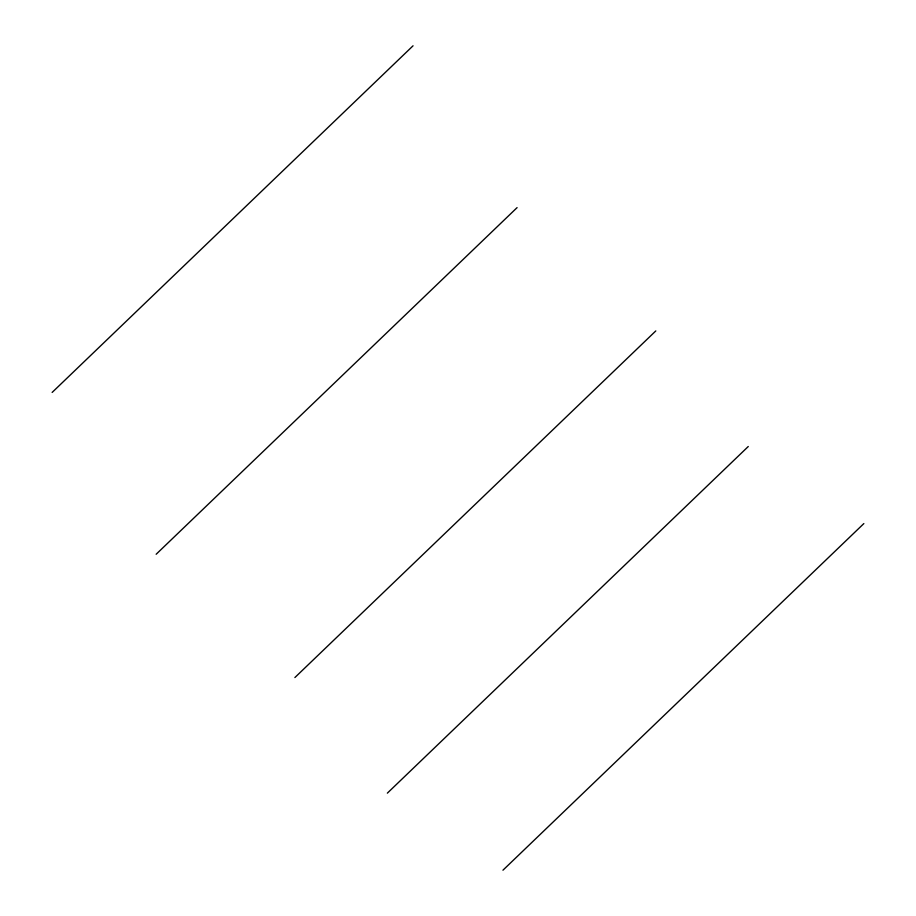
<?xml version="1.0" encoding="UTF-8"?>
<svg xmlns="http://www.w3.org/2000/svg" width="916" height="916" viewBox="0 0 916 916"><rect width="100%" height="100%" fill="white"/><g stroke="black" fill="none" stroke-linecap="round" stroke-linejoin="round"><path stroke-width="1.37" d="M52.143 392.426L413.047 45.8M156.167 554.249L517.082 207.634M294.883 677.542L655.799 330.928M387.353 793.142L748.269 446.516M502.953 870.2L863.857 523.574"/></g></svg>
